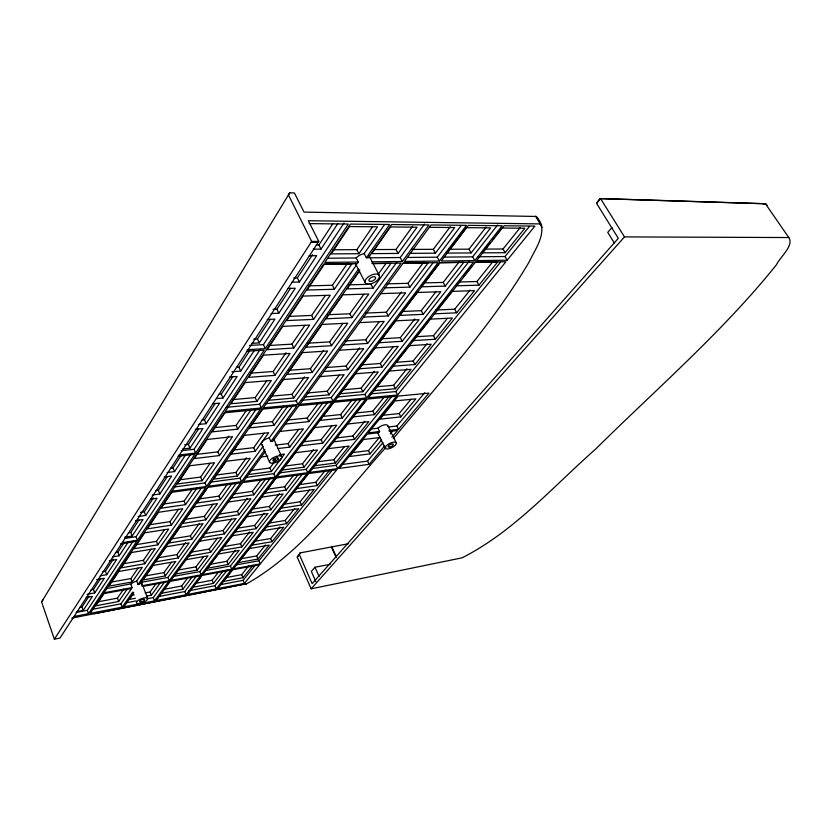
<?xml version="1.0" encoding="UTF-8"?>
<svg xmlns="http://www.w3.org/2000/svg" width="832" height="832" viewBox="0 0 832 832"><rect width="100%" height="100%" fill="white"/><g stroke="black" fill="none" stroke-linecap="round" stroke-linejoin="round"><path stroke-width="1.25" d="M42.858 599.872L41.6 601.973L54.371 639.194L311.667 241.426L288.402 194.865L289.702 192.806L294.403 192.941L304.044 212.108L536.12 216.455C549.848 229.996 535.319 248.56 529.162 261.945C491.202 326.061 440.638 381.472 393.307 438.61M348.41 543.722L300.144 552.895L299.374 554.611L312.146 583.658L618.322 238.337L596.586 203.393L599.758 198.536L762.996 203.632L766.095 203.986L767.042 205.244M278.169 459.222L277.971 457.974A2.985 1.227 -23.9 0 0 274.123 459.004A2.985 1.227 -23.9 0 0 273.385 461.094L275.881 460.782A2.985 1.227 -23.9 0 0 278.169 459.222L277.15 456.966M311.137 588.806L624.499 236.902L788.767 237.546C794.435 245.544 779.532 257.629 776.495 264.711C722.509 332.01 656.718 388.638 595.587 449.124C552.843 486.855 513.542 531.825 462.03 557.835L311.137 588.806L297.242 557.128L300.144 552.895M142.085 586.3L141.232 582.234A5.98 2.153 -21.3 0 0 140.93 581.152M41.6 601.973L289.702 192.806M540.55 223.912L308.37 220.73L318.77 241.436L59.987 638.05L54.371 639.194M79.498 607.506L81.983 607.027L89.076 596.19M90.948 589.93L93.475 589.472L100.318 579.01M102.866 571.657L105.425 571.22L113.402 559.031M115.388 552.625L117.853 552.219L124.082 542.703M128.305 532.823L130.801 532.438L138.913 520.042M140.494 512.377L144.29 511.826L153.452 497.817M155.792 490.662L158.361 490.318L167.367 476.549M170.57 468.177L173.056 467.865L181.262 455.322M184.642 444.818L188.406 444.402L198.578 428.865M201.926 420.108L204.474 419.848L215.124 403.582M218.712 394.368L221.291 394.15L232.606 376.865M236.423 367.38L238.93 367.193L249.527 351.01M253.625 339.123L257.442 338.915L270.192 319.426M273.021 309.338L276.89 309.192L290.555 288.309M293.602 278.002L297.357 277.919L312.551 254.696M316.378 244.982L318.916 244.972L332.925 223.558M76.97 611.614L83.19 610.418L92.446 596.378L86.154 597.542M87.152 594.298L94.723 592.914L104.333 578.302L96.678 579.654M100.308 575.827L106.704 574.704L116.709 559.499L109.335 560.747M113.017 556.774L119.174 555.755L128.211 542.038M124.675 537.202L132.163 536.016L143.021 519.522L135.45 520.655M138.112 516.568L145.704 515.455L157.03 498.243L150.623 499.138M152.121 495.05L159.827 494L171.652 476.029L164.226 476.986M167.128 472.524L174.574 471.598L185.557 454.906M182.437 449.041L189.987 448.178L202.914 428.542L195.27 429.333M198.453 424.455L206.107 423.686L219.638 403.125L213.19 403.707M216.518 398.601L222.997 398.029L237.182 376.48L229.684 377.042M231.92 371.779L240.698 371.134L254.166 350.667M251.649 343.346L259.282 342.909L274.924 319.134L267.207 319.478M271.066 313.56L278.803 313.238L295.266 288.226L287.778 288.434M291.845 282.204L299.354 282.027L316.69 255.674L309.098 255.736M313.383 249.163L320.996 249.132L337.886 223.475M76.19 612.435L87.298 610.293L133.234 540.987M124.769 538.47L136.084 536.682L190.351 454.844M181.189 450.757L194.043 449.28L260.281 349.367M249.413 345.457L263.422 344.635L344.011 223.07M73.684 616.564L88.504 613.683L136.75 541.31L120.422 543.93M122.366 542.672L137.457 540.259L194.782 454.314L178.079 456.269M178.901 455.01L195.614 453.055L264.254 350.126L246.428 351.239M247.426 349.721L265.262 348.618L348.327 224.047L309.088 223.61M104.582 592.758L95.836 605.831L118.695 601.463L127.66 588.484M172.047 491.889L161.148 508.186L185.567 504.66L197.413 487.51M225.638 411.767L212.202 431.86L237.734 429.146L251.441 409.302M94.245 613.746L246.428 583.71L71.77 618.124M97.157 601.973L117.458 598.135L123.646 589.129M111.394 582.067L130.905 578.552L138.081 568.11M122.429 563.93L143.426 560.331L151.091 549.182M136.427 544.627L156.447 541.372L164.424 529.766M149.718 524.742L170.009 521.643L178.495 509.278M163.561 504.026L184.122 501.093L192.452 488.966M179.566 479.825L200.626 477.069L210.09 463.289M196.56 454.386L217.932 451.88L228.758 436.114M214.417 427.669L236.111 425.422L246.168 410.769M233.012 399.589L255.216 397.602L266.718 380.869M250.65 373.183L273.146 371.498L286.062 352.706M269.152 345.498L291.949 344.136L304.876 325.312M288.569 316.43L311.667 315.422L325.385 295.454M308.818 285.865L332.394 285.262L347.672 263.016M332.925 249.777L356.845 249.662L372.497 226.876M132.184 581.932L142.262 567.351L118.83 571.449L108.992 586.154L132.184 581.932L130.905 578.552M144.747 563.753L155.22 548.579L131.487 552.531L121.254 567.83L144.747 563.753L143.426 560.331M157.81 544.846L168.719 529.058L144.664 532.823L134.014 548.756L157.81 544.846L156.447 541.372M171.402 525.158L182.77 508.716L158.402 512.294L147.295 528.892L171.402 525.158L170.009 521.643M202.134 480.688L214.552 462.706L189.498 465.806L177.341 483.974L202.134 480.688L200.626 477.069M219.502 455.551L232.534 436.675L207.106 439.473L194.334 458.557L219.502 455.551L217.932 451.88M256.911 401.388L271.336 380.505L245.149 382.595L230.994 403.759L256.911 401.388L255.216 397.602M274.914 375.336L290.035 353.444L263.494 355.17L248.654 377.364L274.914 375.336L273.146 371.498M293.779 348.026L309.65 325.052L282.755 326.373L267.176 349.669L293.779 348.026L291.949 344.136M313.581 319.363L330.252 295.235L303.004 296.098L286.624 320.59L313.581 319.363L311.667 315.422M334.381 289.255L351.915 263.869L324.314 264.233L307.07 290.025L334.381 289.255L332.394 285.262M358.925 253.718L377.51 226.824L349.523 226.554L331.219 253.906L358.925 253.718L356.845 249.662M92.706 609.253L120.983 603.814L131.529 588.63M106.548 588.65L131.279 583.752A5.98 2.153 -21.3 0 1 136.542 581.173L201.209 488.301M174.273 487.011L204.974 482.893L256.526 408.73M226.127 407.347L259.657 404.227L356.564 264.805M327.902 258.232L356.21 257.962L356.938 257.171A7.852 4.046 -27.5 0 1 364.031 253.739L384.54 224.567M130.822 584.21L132.09 587.59L131.414 588.526L103.355 593.736L90.22 613.35L122.21 607.142L132.787 591.999M136.739 581.131L138.018 584.511L205.681 487.646L171.153 492.367L103.979 592.79L132.09 587.59M206.482 486.502L260.426 409.323L224.328 412.797L171.933 491.202L206.482 486.502L204.974 482.893M356.21 257.962L358.29 262.018L357.074 263.723L323.669 264.16L225.233 411.445L261.352 408.002L358.634 268.83M364.27 253.729L366.361 257.774L389.626 224.505L350.459 224.068L324.834 262.413L358.29 262.018M359.892 269.88L263.318 407.815L297.877 404.518L401.097 263.141L371.914 263.526M133.765 592.696L123.874 606.819L154.534 600.86L168.563 581.641L143.052 586.373M133.494 593.466L129.314 599.435L135.439 598.26M208.156 486.959L196.893 503.017L220.386 499.616L231.868 483.714M262.662 409.198L249.558 427.887L274.04 425.298L287.373 406.827M359.497 271.055L346.996 288.891L373.038 288.163L390.936 263.359L373.412 263.588M145.226 592.883L150.124 591.958L155.813 584.033M145.392 575.952L164.029 572.593L171.434 562.276M158.101 557.814L176.956 554.58L185.588 542.568M171.309 538.959L190.403 535.86L199.368 523.37M184.85 519.376L204.381 516.391L213.127 504.202M199.15 498.95L218.92 496.132L227.5 484.182M215.862 475.082L235.914 472.462L246.407 457.86M233.397 450.06L253.718 447.668L264.108 433.191M251.784 423.79L272.397 421.647L283.473 406.224M270.92 396.209L292.011 394.326L304.543 376.875M289.058 370.313L310.409 368.711L323.638 350.282M308.058 343.179L329.67 341.89L342.909 323.45M327.985 314.714L349.856 313.768L363.875 294.237M378.466 273.915L385.902 263.567M373.391 249.59L396.001 249.486L412.61 226.356M146.474 596.159L151.372 595.223L160.638 582.39M165.318 575.91L175.718 561.496L153.14 565.448L142.948 579.977L165.318 575.91L164.029 572.593M178.287 557.939L189.103 542.953L166.234 546.759L155.646 561.86L178.287 557.939L176.956 554.58M191.776 539.261L203.018 523.682L179.868 527.311L168.854 543.026L191.776 539.261L190.403 535.86M205.795 519.834L217.495 503.62L194.064 507.062L182.593 523.432L205.795 519.834L204.381 516.391M237.432 476.008L250.214 458.307L226.158 461.271L213.616 479.159L237.432 476.008L235.914 472.462M255.299 451.256L268.705 432.692L244.317 435.375L231.15 454.147L255.299 451.256L253.718 447.668M293.727 398.029L308.526 377.53L283.452 379.538L268.902 400.296L293.727 398.029L292.011 394.326M312.187 372.455L327.683 350.99L302.307 352.643L287.061 374.4L312.187 372.455L310.409 368.711M331.51 345.686L347.755 323.19L322.067 324.449L306.082 347.256L331.51 345.686L329.67 341.89M351.78 317.616L368.815 294.008L342.826 294.83L326.03 318.791L351.78 317.616L349.856 313.768M398.102 253.438L417.05 227.198L390.416 226.949L371.717 253.625L398.102 253.438L396.001 249.486M147.16 598.78L153.286 597.605L164.33 582.39M141.18 582.317L167.939 577.418L236.891 482.456M210.683 482.123L239.99 478.192L263.276 446.118M262.205 444.766A6.635 2.818 -23.8 0 1 262.704 441.23A6.635 2.818 -23.8 0 1 269.246 437.892L292.926 405.288M265.46 403.686L296.171 400.826L396.718 262.35M369.782 257.826L400.213 257.535L424.507 224.068M142.459 585.676L169.229 580.726L240.687 482.862L207.563 487.386L139.714 584.21L138.018 584.511M269.246 437.892L270.868 441.511L296.93 405.818L262.382 409.136L208.364 486.242L241.509 481.728L264.878 449.717M371.862 261.851L402.303 261.487L428.99 224.931L391.654 224.526L368.368 257.774L366.361 257.774M242.861 482.217L171.007 580.393L201.157 574.818L274.446 478.234L242.57 482.591M265.273 451.578L243.402 481.468L275.288 477.131L331.999 402.449L298.896 405.631M299.562 404.706L272.782 441.314L270.868 441.511M164.133 589.306L181.678 585.988L187.533 578.157M178.214 570.045L195.988 566.842L203.611 556.639M191.11 552.157L209.3 549.037L217.433 538.169M204.714 533.541L223.122 530.556L231.566 519.251M218.858 514.186L237.484 511.337L247.218 498.316M233.584 494.042L252.418 491.358L261.217 479.575M249.496 470.694L269.849 468.031L274.456 461.874M275.215 445.141L288.101 443.622L298.74 429.385M287.446 420.087L307.226 418.028L318.552 402.875M307.258 392.974L327.298 391.186L339.352 375.055M325.832 367.557L346.091 366.038L359.601 347.963M345.27 340.954L365.758 339.726L379.257 321.662M365.633 313.082L386.35 312.187L401.388 292.063M386.797 283.858L407.93 283.317L423.81 262.059M411.954 249.423L433.337 249.319L450.216 226.741M161.626 593.258L182.946 589.191L191.745 577.47M175.708 574.018L197.298 570.086L208 555.838L186.212 559.655M188.802 556.119L210.642 552.334L221.759 537.534L199.722 541.195M202.415 537.514L224.505 533.884L236.059 518.502L213.762 521.997M216.559 518.17L238.909 514.717L250.931 498.722L228.374 502.029M231.286 498.046L253.895 494.77L265.668 479.097M248.477 474.542L271.388 471.494L284.482 454.074L279.344 454.709M278.096 448.521L289.692 447.138L303.42 428.875L279.999 431.444M285.386 424.091L308.88 421.595L322.525 403.447M305.219 396.978L329.025 394.805L344.146 374.681L320.122 376.594M323.814 371.561L347.88 369.699L363.698 348.65L339.414 350.23M343.283 344.947L367.619 343.439L384.176 321.402L359.622 322.608M363.678 317.075L388.284 315.942L405.642 292.843L380.827 293.623M385.07 287.82L409.947 287.113L428.158 262.87L403.083 263.203M410.28 253.354L435.448 253.178L454.698 227.552L429.333 227.313M158.756 596.544L184.787 591.542L196.134 576.503M173.482 576.399L199.846 571.574L270.587 477.87M245.7 477.433L273.759 473.668L327.954 401.918M301.954 400.286L331.24 397.561L432.921 262.954M407.482 257.462L437.278 257.182L461.188 225.524M186.046 594.734L200.46 575.734L170.342 581.308L156.281 600.517L186.046 594.734L184.787 591.542M332.966 401.17L438.142 262.662L403.177 263.12L299.842 404.331L332.966 401.17L331.24 397.561M439.379 261.04L466.482 225.347L431.101 224.962L404.394 261.456L439.379 261.04L437.278 257.182M201.729 575.619L192.847 587.298L213.45 583.367L223.236 570.804M276.994 476.684L264.389 493.251L286.166 490.1L298.21 474.656M282.786 469.071L295.204 452.743L317.429 449.998L304.044 467.168L282.006 470.09M334.266 401.388L319.769 420.441L342.347 418.049L356.262 400.202M195.218 583.43L212.17 580.216L218.182 572.478M209.695 564.377L226.855 561.288L235.466 550.191M223.153 546.666L240.51 543.691L249.6 531.97M237.13 528.278L254.675 525.429L264.118 513.261M251.649 509.174L269.381 506.47L279.354 493.615M266.75 489.31L284.669 486.751L293.675 475.145M285.366 466.014L302.505 463.767L313.487 449.613M303.805 441.771L321.152 439.733L332.01 425.724M321.87 416.51L340.673 414.554L352.238 399.662M342.118 389.865L361.15 388.17L374.202 371.342M361.078 364.915L380.297 363.48L393.297 346.726M380.9 338.832L400.317 337.667L414.814 318.978M402.678 311.48L421.262 310.669L435.781 291.949M424.424 282.89L443.186 282.402L459.316 261.622M448.75 249.257L468.978 249.163L486.086 227.094M228.176 564.47L239.158 550.389L218.13 554.07L207.324 568.266L228.176 564.47L226.855 561.288M241.862 546.915L253.261 532.303L232.003 535.829L220.782 550.576L241.862 546.915L240.51 543.691M256.069 528.694L267.914 513.51L246.418 516.88L234.759 532.199L256.069 528.694L254.675 525.429M270.826 509.777L283.13 493.99L261.404 497.182L249.288 513.105L270.826 509.777L269.381 506.47M322.754 443.175L336.762 425.204L314.267 427.679L300.446 445.848L322.754 443.175L321.152 439.733M362.877 391.706L378.29 371.946L355.264 373.786L340.038 393.796L362.877 391.706L361.15 388.17M382.096 367.058L398.206 346.403L374.941 347.922L359.029 368.836L382.096 367.058L380.297 363.48M402.189 341.297L419.037 319.696L395.533 320.84L378.872 342.742L402.189 341.297L400.317 337.667M423.197 314.35L440.846 291.72L417.113 292.479L399.662 315.422L423.197 314.35L421.262 310.669M445.203 286.125L463.705 262.402L439.754 262.725L421.439 286.79L445.203 286.125L443.186 282.402M471.089 252.928L490.61 227.895L466.409 227.666L447.065 253.105L471.089 252.928L468.978 249.163M188.822 590.762L214.947 585.728L227.386 569.858M205.213 570.596L230.422 565.978L302.91 473.47M279.334 472.919L306.166 469.321L361.452 398.757M336.866 397.03L364.842 394.43L468.998 261.498M444.267 257.119L472.649 256.849L497.671 224.921M216.226 588.869L231.036 570.066L202.051 575.432L187.595 594.433L216.226 588.869L214.947 585.728M231.743 569.161L306.842 473.803L276.182 477.994L202.738 574.527L231.743 569.161L230.422 565.978M307.705 472.711L365.581 399.225L333.798 402.272L277.035 476.882L307.705 472.711L306.166 469.321M366.579 397.966L473.512 262.194L439.982 262.631L334.776 400.993L366.579 397.966L364.842 394.43M474.76 260.614L502.216 225.742L468.322 225.368L441.22 261.019L474.76 260.614L472.649 256.849M232.138 569.982L223.028 581.537L242.944 577.73L252.97 565.302M288.569 498.41L280.831 508.227L301.61 505.003L314.163 489.445L293.218 492.513L290.118 496.444M297.783 486.72L296.275 488.644L317.262 485.607L329.493 470.434M299.302 484.796L307.642 474.23M315.068 464.807L326.154 450.736M337.802 435.968L333.102 441.938L354.567 439.358L368.826 421.668L347.194 424.05L340.153 432.994M355.139 413.982L366.028 400.171M374.234 389.761L385.081 376.002M386.63 374.036L388.96 371.093L411.06 369.325L395.398 388.742L373.464 390.738M406.661 348.639L395.866 362.326L413.119 361.015L427.097 343.616M419.13 332.821L412.974 340.631L435.323 339.248L452.41 318.053L429.905 319.155M420.67 330.866L428.366 321.11M436.405 310.918L444.111 301.142M445.65 299.187L451.818 291.377L474.521 290.649L456.643 312.822L434.096 313.851M460.065 280.904L456.196 285.813L478.941 285.168L497.661 261.955L474.77 262.257M463.934 275.995L471.671 266.188M482.976 251.857L490.027 242.913M492.378 239.928L493.948 237.942M495.508 235.955L501.779 227.999L524.878 228.228L505.138 252.699L482.186 252.855M225.482 577.699L241.665 574.642L248.581 566.02M240.323 558.865L256.693 555.922L265.491 544.95M254.114 541.362L270.65 538.522L279.947 526.947M268.195 523.234L285.126 520.489L294.767 508.466M283.046 504.379L300.154 501.769L309.546 490.069M299.718 484.609L315.765 482.321L325.52 470.163M317.72 461.781L333.944 459.67L344.344 446.711M336.544 437.923L352.945 435.989L364.801 421.221M356.242 412.942L372.83 411.216L383.802 397.54M376.886 386.766L393.65 385.278L406.921 368.742M416.073 336.731L433.451 335.691L447.242 318.51M435.906 310.034L454.698 309.223L470.08 290.056M459.233 281.986L476.923 281.528L493.147 261.321M485.17 249.09L503.027 249.007L520.333 227.438M258.014 559.042L269.256 545.116L248.934 548.673L237.869 562.713L258.014 559.042L256.693 555.922M272.012 541.694L283.67 527.249L263.141 530.66L251.659 545.22L272.012 541.694L270.65 538.522M286.541 523.692L298.626 508.706L277.888 511.95L265.97 527.072L286.541 523.692L285.126 520.489M314.278 465.806L335.504 462.998L349.138 446.087L327.746 448.729M352.81 416.936L374.504 414.638L389.449 396.115M392.787 366.236L414.929 364.53L431.278 344.25L408.98 345.706M220.376 584.688L243.09 580.31L255.008 565.594M235.914 564.98L258.908 560.768L332.831 469.394M311.761 468.572L336.149 465.296L391.55 396.812M370.458 393.91L395.814 391.55L500.542 262.101M478.358 256.786L505.045 256.537L529.443 226.387M260.26 563.888L336.825 469.706L308.599 473.564L233.397 568.859L260.26 563.888L258.908 560.768M337.698 468.624L396.552 396.25L367.39 399.048L309.452 472.472L337.698 468.624L336.149 465.296M397.55 395.013L505.898 261.778L475.405 262.174L368.389 397.79L397.55 395.013L395.814 391.55M507.156 260.218L534.903 226.106L504.14 225.763L476.653 260.582L507.156 260.218L505.045 256.537M244.369 583.398L259.532 564.782L232.69 569.754L217.859 588.546L244.369 583.398L243.09 580.31M351.832 452.712L368.493 450.59L379.163 437.694M382.023 415.386L399.173 413.546L410.987 399.287M380.422 437.476L363.418 439.525L349.565 456.518L370.063 453.856L381.597 440.003M400.837 416.884L415.844 398.861L394.867 400.93L380.006 419.162L400.837 416.884L399.173 413.546M341.484 464.589L367.578 461.084L382.98 442.666M390.27 433.94L392.694 431.038M388.596 426.972L396.885 426.026L424.746 392.694M370.386 429.062L377.957 428.189L379.61 431.558L378.643 432.702L367.307 434.034L339.31 468.406L369.148 464.339L384.582 445.962M391.893 437.247L397.582 430.477L389.282 431.454M389.064 430.446L398.538 429.343L428.948 393.13L398.216 396.084L368.243 432.879L379.61 431.558M385.83 447.481C342.493 495.362 303.441 551.918 246.085 584.137M297.242 557.128L299.374 554.611M596.586 203.393L600.6 198.65L765.482 203.788L788.767 237.546M611.967 227.531L607.745 232.367L614.255 242.892M330.252 564.304L314.995 567.247L311.345 571.418L315.869 581.672M377.957 428.189L378.539 427.648A6.105 2.454 -26.1 0 1 384.717 424.83A6.105 2.454 -26.1 0 1 387.785 426.202M126.318 602.794L136.126 600.902M130.52 595.66L134.202 594.963M261.362 456.924L267.79 456.134M348.712 284.835L371.041 284.263L373.038 288.163M311.667 241.426L318.77 241.436M311.054 242.382L318.146 242.382M599.758 198.536L600.6 198.65L624.499 236.902M762.996 203.632L763.776 204.11M536.12 216.455L541.705 225.607M535.662 216.226L540.093 223.673M540.207 224.276L542.09 227.458M503.027 249.007L505.138 252.699M476.923 281.528L478.941 285.168M433.337 249.319L435.448 253.178M454.698 309.223L456.643 312.822M400.213 257.535L402.303 261.487M407.93 283.317L409.947 287.113M433.451 335.691L435.323 339.248M368.826 255.33L379.361 275.621A7.914 3.952 -27.5 0 1 369.897 283.993A7.914 3.952 -27.5 0 1 367.474 277.545A7.914 3.952 -27.5 0 1 379.361 275.621M536.702 217.038L537.285 218.171M413.119 361.015L414.929 364.53M386.35 312.187L388.284 315.942M355.295 263.297L365.144 282.526M393.65 385.278L395.398 388.742M318.916 244.972L320.996 249.132M365.758 339.726L367.619 343.439M396.885 426.026L398.538 429.343M387.712 425.537L396.261 442.874A6.146 2.382 -26.2 0 1 388.846 448.781A6.146 2.382 -26.2 0 1 387.088 445.037A6.146 2.382 -26.2 0 1 396.261 442.874M372.83 411.216L374.504 414.638M346.091 366.038L347.88 369.699M377.302 432.068L385.216 448.282M297.357 277.919L299.354 282.027M368.493 450.59L370.063 453.856M367.578 461.084L369.148 464.339M352.945 435.989L354.567 439.358M340.673 414.554L342.347 418.049M327.298 391.186L329.025 394.805M276.89 309.192L278.803 313.238M333.944 459.67L335.504 462.998M307.226 418.028L308.88 421.595M296.171 400.826L297.877 404.518M263.422 344.635L265.262 348.618M257.442 338.915L259.282 342.909M315.765 482.321L317.262 485.607M302.505 463.767L304.044 467.168M288.101 443.622L289.692 447.138M331.822 546.749L336.596 557.315M331.458 547.165L336.232 557.721M272.397 421.647L274.04 425.298M259.657 404.227L261.352 408.002M281.694 456.674L273.572 438.568A6.635 2.818 -23.8 0 1 273.52 440.149M300.154 501.769L301.61 505.003M238.93 367.193L240.698 371.134M274.862 458.515L275.881 460.782M274.144 458.754L275.153 461.011M273.458 458.89L274.466 461.157M284.669 486.751L286.166 490.1M261.591 444.246L269.651 462.405M273.759 473.668L275.288 477.131M314.995 567.247L319.041 576.389M269.849 468.031L271.388 471.494M236.111 425.422L237.734 429.146M221.291 394.15L222.997 398.029M252.418 491.358L253.895 494.77M239.99 478.192L241.509 481.728M204.474 419.848L206.107 423.686M237.484 511.337L238.909 514.717M218.92 496.132L220.386 499.616M194.043 449.28L195.614 453.055M188.406 444.402L189.987 448.178M241.665 574.642L242.944 577.73M223.122 530.556L224.505 533.884M209.3 549.037L210.642 552.334M173.056 467.865L174.574 471.598M184.122 501.093L185.567 504.66M212.17 580.216L213.45 583.367M199.846 571.574L201.157 574.818M195.988 566.842L197.298 570.086M158.361 490.318L159.827 494M181.678 585.988L182.946 589.191M144.29 511.826L145.704 515.455M167.939 577.418L169.229 580.726M136.084 536.682L137.457 540.259M130.801 532.438L132.163 536.016M153.286 597.605L154.534 600.86M150.124 591.958L151.372 595.223M141.274 581.62L147.69 598.52A6.022 2.09 -21.5 0 1 139.734 603.47A6.022 2.09 -21.5 0 1 138.767 599.966A6.022 2.09 -21.5 0 1 147.69 598.52M117.853 552.219L119.174 555.755M117.458 598.135L118.695 601.463M120.983 603.814L122.21 607.142M105.425 571.22L106.704 574.704M93.475 589.472L94.723 592.914M87.298 610.293L88.504 613.683M81.983 607.027L83.19 610.418M389.709 447.106A2.87 1.113 -26.2 0 0 393.338 444.371A2.87 1.113 -26.2 0 0 389.158 445.234A2.87 1.113 -26.2 0 0 389.709 447.106M272.449 463.206A6.687 2.746 -23.9 0 0 281.882 457.371A6.687 2.746 -23.9 0 0 272.667 458.006A6.687 2.746 -23.9 0 0 272.449 463.206M370.968 281.393A3.692 1.841 -27.5 0 0 375.606 277.566A3.692 1.841 -27.5 0 0 370.178 278.231A3.692 1.841 -27.5 0 0 370.968 281.393M140.847 601.994A2.808 0.978 -21.5 0 0 144.706 599.716A2.808 0.978 -21.5 0 0 140.66 600.257A2.808 0.978 -21.5 0 0 140.847 601.994"/></g></svg>
